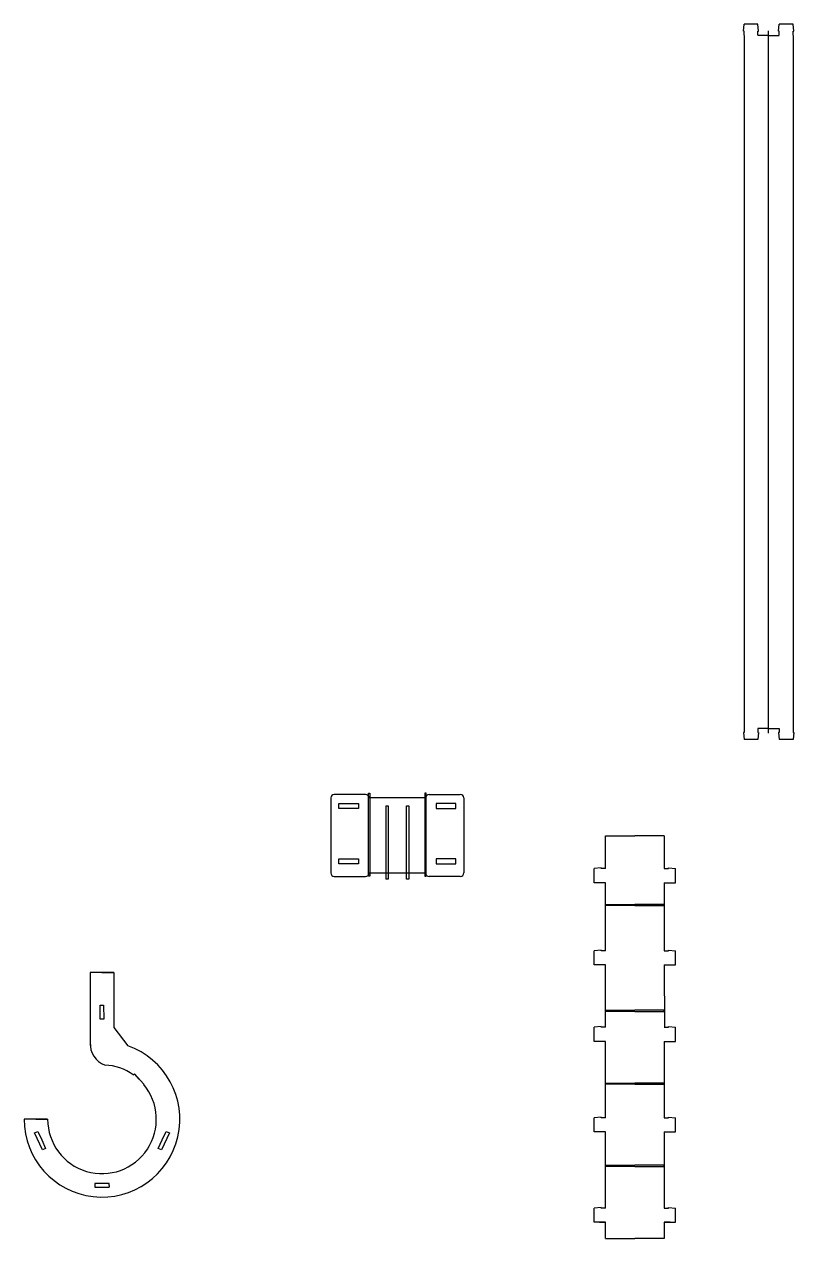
# Model space of a CAD drawing. Header units: inches. Extents: x 1422.9 to 1482.5, y 123.1 to 197.2.
# Drawn here: x 1435.72 to 1442.27, y 163.2 to 173.54 of the extents above; entities that cross this region are included whole.
import ezdxf

# ---------------------------------------------------------------- set-up
doc = ezdxf.new("R2010")
doc.units = ezdxf.units.IN
doc.header["$LTSCALE"] = 0.2
doc.header["$MEASUREMENT"] = 0
for name, color, linetype in [('EXTENTS', 5, 'Continuous'), ('FLEXURES', 1, 'Continuous'), ('OUTLINES', 250, 'Continuous')]:
    doc.layers.add(name, color=color, linetype=linetype)

# ---------------------------------------------------------------- blocks, each defined once
blk = doc.blocks.new('*U195')
at = {"layer": 'OUTLINES'}
blk.add_lwpolyline([(-0.95, 1.08), (0.13, 1.08), (0.13, -3.18), (-0.95, -3.18)], close=True, dxfattribs=at)
blk = doc.blocks.new('Modular leg')
at = {"layer": 'EXTENTS', "color": 3}
for p, q in [((12.57, 16.12), (12.57, 0.29)), ((12.57, 16.12), (13.07, 16.12)), ((13.07, 16.12), (13.07, 0.29)), ((17.07, 16.12), (17.57, 16.12)), ((17.07, 0.29), (17.07, 16.12)), ((17.57, 16.12), (17.57, 0.29)), ((13.07, 0.29), (12.57, 0.29)), ((17.57, 0.29), (17.07, 0.29))]:
    blk.add_line(p, q, dxfattribs=at)
at = {"layer": 'FLEXURES'}
for points in [[(9.1, 18.86), (9.1, 0.94), (8.8, 0.94), (8.8, 18.86)], [(21.05, 18.86), (21.05, 0.94), (21.35, 0.94), (21.35, 18.86)]]:
    blk.add_lwpolyline(points, close=True, dxfattribs=at)
at = {"layer": 'OUTLINES'}
for p, q in [((8.2, 18.61), (1.44, 18.61)), ((21.95, 18.61), (28.71, 18.61)), ((0.69, 17.86), (0.69, 1.63)), ((21.2, 17.86), (8.95, 17.86)), ((29.46, 17.86), (29.46, 1.63)), ((1.44, 0.88), (8.2, 0.88)), ((8.95, 1.63), (21.2, 1.63)), ((28.71, 0.88), (21.95, 0.88))]:
    blk.add_line(p, q, dxfattribs=at)
for centre, start, end in [((1.44, 17.86), 90, 180), ((8.2, 17.86), 0, 90), ((21.95, 17.86), 90, 180), ((28.71, 17.86), 0, 90), ((1.44, 1.63), 180, 270), ((8.2, 1.63), 270, 0), ((21.95, 1.63), 180, 270), ((28.71, 1.63), 270, 0)]:
    blk.add_arc(centre, 0.75, start, end, dxfattribs=at)
at = {"layer": 'OUTLINES', "rotation": 270}
for p in [(5.62, 15.71), (5.62, 3.71)]:
    blk.add_blockref('*U195', p, dxfattribs=at)
at = {"layer": 'OUTLINES', "xscale": -1, "rotation": 90}
for p in [(24.53, 15.71), (24.53, 3.71)]:
    blk.add_blockref('*U195', p, dxfattribs=at)
blk = doc.blocks.new('leg plate')
at = {"layer": 'OUTLINES'}
for p, q in [((19.538, -15.914), (19.338, -15.914)), ((19.338, -15.914), (19.338, -16.509)), ((19.438, -15.914), (19.538, -15.914)), ((19.538, -15.914), (19.538, -16.382)), ((19.423, -16.312), (19.422, -16.192)), ((19.422, -16.192), (19.438, -16.192)), ((19.438, -16.192), (19.452, -16.192)), ((19.452, -16.192), (19.453, -16.312)), ((19.453, -16.312), (19.423, -16.312)), ((19.538, -16.382), (19.657, -16.539)), ((19.338, -16.509), (19.338, -16.536)), ((19.705, -16.786), (19.714, -16.778)), ((19.754, -16.822), (19.714, -16.778)), ((19.714, -16.778), (19.795, -16.866)), ((19.795, -16.866), (19.793, -16.868)), ((18.975, -17.164), (18.775, -17.164)), ((18.875, -17.164), (18.825, -17.164)), ((18.875, -17.164), (18.975, -17.164)), ((18.863, -17.279), (18.89, -17.267)), ((18.93, -17.424), (18.863, -17.279)), ((18.89, -17.267), (18.924, -17.339)), ((20.013, -17.279), (19.946, -17.424)), ((19.952, -17.339), (19.986, -17.267)), ((19.986, -17.267), (20.013, -17.279)), ((18.924, -17.339), (18.957, -17.412)), ((19.918, -17.412), (19.952, -17.339)), ((18.957, -17.412), (18.93, -17.424)), ((19.946, -17.424), (19.918, -17.412)), ((19.498, -17.712), (19.378, -17.712)), ((19.378, -17.712), (19.378, -17.742)), ((19.378, -17.742), (19.498, -17.742)), ((19.498, -17.727), (19.498, -17.712)), ((19.498, -17.727), (19.498, -17.742))]:
    blk.add_line(p, q, dxfattribs=at)
for centre, radius, start, end in [((19.438, -17.164), 0.663, 180, 70.6415), ((19.529, -16.523), 0.191, 175.9571, 250.0574), ((19.438, -17.164), 0.463, 54.7918, 86.8466), ((19.438, -17.164), 0.463, 180, 39.8362)]:
    blk.add_arc(centre, radius, start, end, dxfattribs=at)
blk = doc.blocks.new('leg spine')
at = {"layer": 'FLEXURES'}
for p, q in [((21.602, -16.199), (21.602, -16.194)), ((21.602, -16.194), (21.852, -16.194)), ((21.852, -16.204), (21.602, -16.204)), ((22.102, -16.194), (21.852, -16.194)), ((21.852, -16.204), (22.102, -16.204)), ((22.102, -16.199), (22.102, -16.194)), ((21.602, -17.101), (21.602, -17.096)), ((21.602, -17.096), (21.852, -17.096)), ((21.852, -17.106), (21.602, -17.106)), ((22.102, -17.096), (21.852, -17.096)), ((21.852, -17.106), (22.102, -17.106)), ((22.102, -17.101), (22.102, -17.096)), ((21.602, -17.722), (21.602, -17.717)), ((21.602, -17.717), (21.852, -17.717)), ((21.852, -17.727), (21.602, -17.727)), ((22.102, -17.717), (21.852, -17.717)), ((21.852, -17.727), (22.102, -17.727)), ((22.102, -17.722), (22.102, -17.717)), ((21.602, -18.422), (21.602, -18.417)), ((21.602, -18.417), (21.852, -18.417)), ((22.102, -18.417), (21.852, -18.417)), ((22.102, -18.422), (22.102, -18.417)), ((21.852, -18.427), (21.602, -18.427)), ((21.852, -18.427), (22.102, -18.427))]:
    blk.add_line(p, q, dxfattribs=at)
at = {"layer": 'OUTLINES'}
for p, q in [((21.602, -15.611), (21.852, -15.611)), ((21.602, -15.889), (21.602, -15.611)), ((22.102, -15.611), (21.852, -15.611)), ((22.102, -15.611), (22.102, -15.889)), ((21.566, -15.883), (21.506, -15.889)), ((21.506, -16.009), (21.506, -15.889)), ((21.566, -15.889), (21.566, -15.883)), ((21.602, -15.889), (21.566, -15.889)), ((22.102, -15.889), (22.138, -15.889)), ((22.138, -15.889), (22.138, -15.883)), ((22.138, -15.883), (22.198, -15.889)), ((22.198, -16.009), (22.198, -15.889)), ((21.602, -16.009), (21.506, -16.009)), ((21.566, -16.009), (21.506, -16.009)), ((21.602, -16.009), (21.566, -16.009)), ((21.602, -16.589), (21.602, -16.009)), ((22.102, -16.009), (22.198, -16.009)), ((22.102, -16.009), (22.138, -16.009)), ((22.102, -16.009), (22.102, -16.589)), ((22.138, -16.009), (22.198, -16.009)), ((21.566, -16.583), (21.506, -16.589)), ((21.506, -16.709), (21.506, -16.589)), ((21.566, -16.589), (21.566, -16.583)), ((21.602, -16.589), (21.566, -16.589)), ((22.102, -16.589), (22.138, -16.589)), ((22.138, -16.589), (22.138, -16.583)), ((22.138, -16.583), (22.198, -16.589)), ((22.198, -16.709), (22.198, -16.589)), ((21.602, -16.709), (21.506, -16.709)), ((21.566, -16.709), (21.506, -16.709)), ((21.602, -16.709), (21.566, -16.709)), ((21.602, -17.241), (21.602, -16.709)), ((22.102, -16.709), (22.198, -16.709)), ((22.102, -16.709), (22.138, -16.709)), ((22.102, -16.709), (22.106, -17.241)), ((22.138, -16.709), (22.198, -16.709)), ((21.566, -17.235), (21.506, -17.241)), ((21.506, -17.361), (21.506, -17.241)), ((21.566, -17.241), (21.566, -17.235)), ((21.602, -17.241), (21.566, -17.241)), ((22.102, -17.241), (22.138, -17.241)), ((22.138, -17.241), (22.138, -17.235)), ((22.138, -17.235), (22.198, -17.241)), ((22.198, -17.361), (22.198, -17.241)), ((21.602, -17.361), (21.506, -17.361)), ((21.566, -17.361), (21.506, -17.361)), ((21.602, -17.361), (21.566, -17.361)), ((21.602, -18.012), (21.602, -17.361)), ((22.102, -17.361), (22.198, -17.361)), ((22.102, -17.361), (22.138, -17.361)), ((22.102, -17.361), (22.102, -18.012)), ((22.138, -17.361), (22.198, -17.361)), ((21.566, -18.006), (21.506, -18.012)), ((21.506, -18.132), (21.506, -18.012)), ((21.566, -18.012), (21.566, -18.006)), ((21.602, -18.012), (21.566, -18.012)), ((22.102, -18.012), (22.138, -18.012)), ((22.138, -18.012), (22.138, -18.006)), ((22.138, -18.006), (22.198, -18.012)), ((22.198, -18.132), (22.198, -18.012)), ((21.602, -18.132), (21.506, -18.132)), ((21.566, -18.132), (21.506, -18.132)), ((21.602, -18.132), (21.566, -18.132)), ((21.602, -18.782), (21.602, -18.132)), ((22.102, -18.132), (22.198, -18.132)), ((22.102, -18.132), (22.138, -18.132)), ((22.102, -18.132), (22.102, -18.782)), ((22.138, -18.132), (22.198, -18.132)), ((21.566, -18.776), (21.506, -18.782)), ((21.506, -18.902), (21.506, -18.782)), ((21.566, -18.782), (21.566, -18.776)), ((21.602, -18.782), (21.566, -18.782)), ((22.102, -18.782), (22.138, -18.782)), ((22.138, -18.782), (22.138, -18.776)), ((22.138, -18.776), (22.198, -18.782)), ((22.198, -18.902), (22.198, -18.782)), ((21.602, -18.902), (21.506, -18.902)), ((21.566, -18.902), (21.506, -18.902)), ((21.552, -18.902), (21.602, -18.902)), ((21.602, -18.902), (21.566, -18.902)), ((21.602, -19.042), (21.602, -18.902)), ((22.152, -18.902), (22.102, -18.902)), ((22.102, -18.902), (22.198, -18.902)), ((22.102, -18.902), (22.138, -18.902)), ((22.102, -18.902), (22.102, -19.042)), ((22.138, -18.902), (22.198, -18.902)), ((21.602, -19.042), (21.852, -19.042)), ((22.102, -19.042), (21.852, -19.042))]:
    blk.add_line(p, q, dxfattribs=at)
blk = doc.blocks.new('*U177')
at = {"layer": 'OUTLINES'}
for p, q in [((-2.4, 1.5), (-1.5, 1.5)), ((-1.5, 1.5), (-1.5, 1.65)), ((-1.5, 1.65), (0, 1.5)), ((0, -1.5), (0, 1.5)), ((-2.4, -1.5), (-1.5, -1.5)), ((-1.5, -1.5), (-1.5, -1.65)), ((-1.5, -1.65), (0, -1.5))]:
    blk.add_line(p, q, dxfattribs=at)
blk = doc.blocks.new('Link')
at = {"layer": 'FLEXURES'}
blk.add_line((17.447, -1.427), (17.447, 4.557), dxfattribs=at)
at = {"layer": 'OUTLINES'}
for p, q in [((17.238, 4.517), (17.238, -1.388)), ((17.447, 4.517), (17.356, 4.517)), ((17.447, 4.517), (17.537, 4.517)), ((17.655, 4.517), (17.655, -1.388)), ((17.447, -1.388), (17.356, -1.388)), ((17.447, -1.388), (17.537, -1.388))]:
    blk.add_line(p, q, dxfattribs=at)
at = {"layer": 'OUTLINES', "yscale": 0.03937, "zscale": 0.03937, "rotation": 90}
for p, xscale in [((17.297, 4.612), 0.03937), ((17.596, 4.612), 0.03937), ((17.297, -1.483), -0.03937), ((17.596, -1.483), -0.03937)]:
    blk.add_blockref('*U177', p, dxfattribs=dict(at, xscale=xscale))

msp = doc.modelspace()

# ---------------------------------------------------------------- block references
at = {"layer": 'FLEXURES'}
msp.add_blockref('Link', (1424.612, 168.931), dxfattribs=at)
msp.add_blockref('Link', (1424.612, 168.931), dxfattribs=at)
at = {"layer": 'OUTLINES', "xscale": 0.03937, "yscale": 0.03937, "zscale": 0.03937}
msp.add_blockref('Modular leg', (1438.302, 166.248), dxfattribs=at)
at = {"layer": 'OUTLINES'}
for name, p in [('leg spine', (1419.067, 182.238)), ('leg plate', (1416.941, 181.377))]:
    msp.add_blockref(name, p, dxfattribs=at)

doc.saveas('drawing.dxf')
